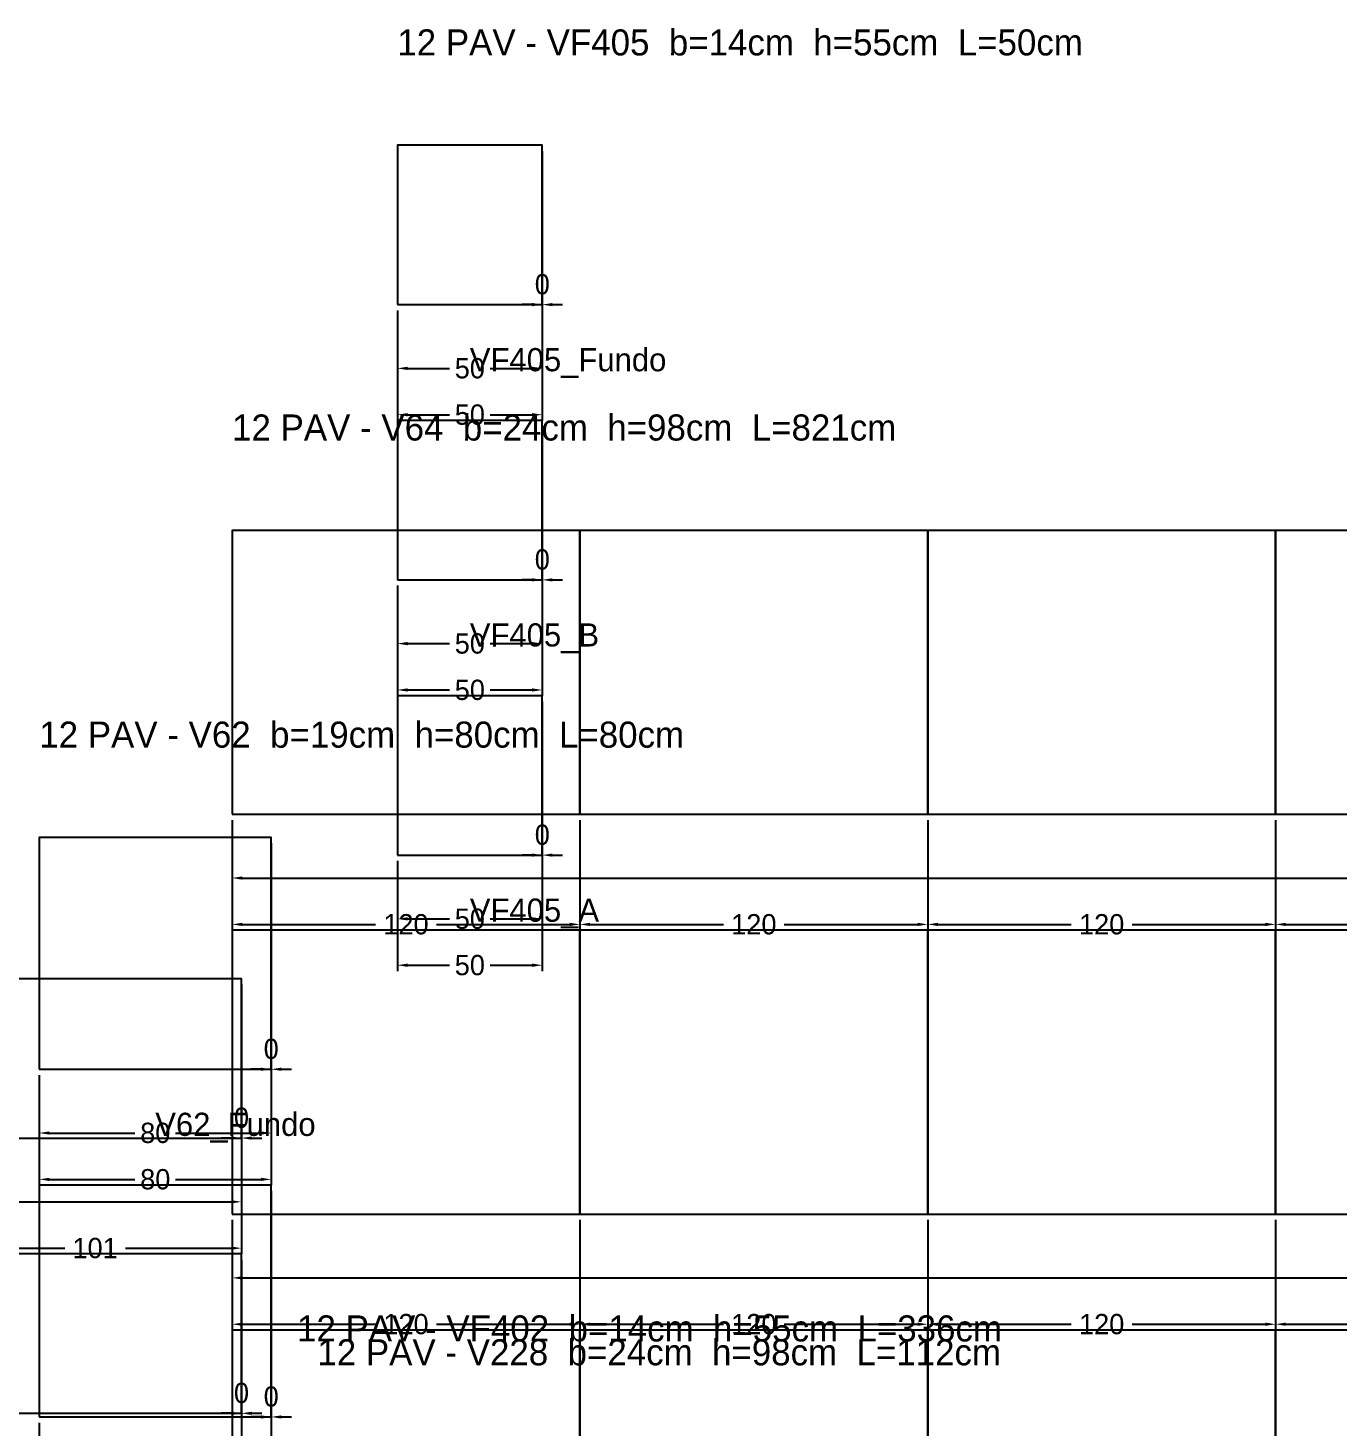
# Model space of a CAD drawing. Header units: metres. Extents: x 946 to 6411, y 1397 to 3666.
# Drawn here: x 3146.2 to 3598.1, y 2783.5 to 3266.4 of the extents above; entities that cross this region are included whole.
import ezdxf

# ---------------------------------------------------------------- set-up
doc = ezdxf.new("R2010")
doc.units = ezdxf.units.M
doc.layers.add('COTA', color=3, linetype='Continuous')
doc.dimstyles.new('COTA_VIG', dxfattribs={"dimtxt": 7, "dimasz": 3.5, "dimexe": 2, "dimexo": 2, "dimgap": 1.5, "dimtad": 1, "dimdec": 1, "dimcen": 2.5, "dimclrd": 3, "dimclre": 3, "dimclrt": 3, "dimazin": 3, "dimtfac": 1, "dimtmove": 0, "dimatfit": 3})

# ---------------------------------------------------------------- blocks, each defined once
blk = doc.blocks.new('_CLOSEDFILLED')
at = {"color": 0, "linetype": 'BYBLOCK'}
blk.add_solid([(-1, 0.16), (0, 0), (-1, -0.16)], dxfattribs=at)
blk = doc.blocks.new('*D373')
at = {"color": 3}
for p, q in [((2398.86, 2786.27), (2398.86, 2764.27)), ((3219.86, 2786.27), (3219.86, 2764.27)), ((2402.36, 2766.27), (2798.86, 2766.27)), ((2819.86, 2766.27), (3216.36, 2766.27))]:
    blk.add_line(p, q, dxfattribs=at)
at = {"layer": 'Defpoints'}
for p in [(2398.86, 2788.27), (3219.86, 2788.27), (2398.86, 2766.27)]:
    blk.add_point(p, dxfattribs=at)
at = {"layer": 'COTA', "color": 3, "xscale": 3.5, "yscale": 3.5, "rotation": 180}
blk.add_blockref('_CLOSEDFILLED', (2398.86, 2766.27), dxfattribs=at)
at = {"layer": 'COTA', "color": 3, "xscale": 3.5, "yscale": 3.5}
blk.add_blockref('_CLOSEDFILLED', (3219.86, 2766.27), dxfattribs=at)
at = {"layer": 'COTA', "color": 3, "insert": (2809.36, 2766.27), "char_height": 7, "attachment_point": 5}
blk.add_mtext('821', dxfattribs=at)
blk = doc.blocks.new('*D380')
at = {"color": 3}
for p, q in [((3118.86, 2786.27), (3118.86, 2748.27)), ((3219.86, 2786.27), (3219.86, 2748.27)), ((3122.36, 2750.27), (3158.86, 2750.27)), ((3179.86, 2750.27), (3216.36, 2750.27))]:
    blk.add_line(p, q, dxfattribs=at)
at = {"layer": 'Defpoints'}
for p in [(3118.86, 2788.27), (3219.86, 2788.27), (3118.86, 2750.27)]:
    blk.add_point(p, dxfattribs=at)
at = {"layer": 'COTA', "color": 3, "xscale": 3.5, "yscale": 3.5, "rotation": 180}
blk.add_blockref('_CLOSEDFILLED', (3118.86, 2750.27), dxfattribs=at)
at = {"layer": 'COTA', "color": 3, "xscale": 3.5, "yscale": 3.5}
blk.add_blockref('_CLOSEDFILLED', (3219.86, 2750.27), dxfattribs=at)
at = {"layer": 'COTA', "color": 3, "insert": (3169.36, 2750.27), "char_height": 7, "attachment_point": 5}
blk.add_mtext('101', dxfattribs=at)
blk = doc.blocks.new('*D382')
at = {"color": 3}
for p, q in [((2398.86, 2881.27), (2398.86, 2859.27)), ((3219.86, 2881.27), (3219.86, 2859.27)), ((2402.36, 2861.27), (2798.86, 2861.27)), ((2819.86, 2861.27), (3216.36, 2861.27))]:
    blk.add_line(p, q, dxfattribs=at)
at = {"layer": 'Defpoints'}
for p in [(2398.86, 2883.27), (3219.86, 2883.27), (2398.86, 2861.27)]:
    blk.add_point(p, dxfattribs=at)
at = {"layer": 'COTA', "color": 3, "xscale": 3.5, "yscale": 3.5, "rotation": 180}
blk.add_blockref('_CLOSEDFILLED', (2398.86, 2861.27), dxfattribs=at)
at = {"layer": 'COTA', "color": 3, "xscale": 3.5, "yscale": 3.5}
blk.add_blockref('_CLOSEDFILLED', (3219.86, 2861.27), dxfattribs=at)
at = {"layer": 'COTA', "color": 3, "insert": (2809.36, 2861.27), "char_height": 7, "attachment_point": 5}
blk.add_mtext('821', dxfattribs=at)
blk = doc.blocks.new('*D389')
at = {"color": 3}
for p, q in [((3118.86, 2881.27), (3118.86, 2843.27)), ((3219.86, 2881.27), (3219.86, 2843.27)), ((3122.36, 2845.27), (3158.86, 2845.27)), ((3179.86, 2845.27), (3216.36, 2845.27))]:
    blk.add_line(p, q, dxfattribs=at)
at = {"layer": 'Defpoints'}
for p in [(3118.86, 2883.27), (3219.86, 2883.27), (3118.86, 2845.27)]:
    blk.add_point(p, dxfattribs=at)
at = {"layer": 'COTA', "color": 3, "xscale": 3.5, "yscale": 3.5, "rotation": 180}
blk.add_blockref('_CLOSEDFILLED', (3118.86, 2845.27), dxfattribs=at)
at = {"layer": 'COTA', "color": 3, "xscale": 3.5, "yscale": 3.5}
blk.add_blockref('_CLOSEDFILLED', (3219.86, 2845.27), dxfattribs=at)
at = {"layer": 'COTA', "color": 3, "insert": (3169.36, 2845.27), "char_height": 7, "attachment_point": 5}
blk.add_mtext('101', dxfattribs=at)
blk = doc.blocks.new('*D529')
at = {"color": 3}
for p, q in [((3150.11, 2785.02), (3150.11, 2763.02)), ((3230.11, 2785.02), (3230.11, 2763.02)), ((3153.61, 2765.02), (3183.11, 2765.02)), ((3197.11, 2765.02), (3226.61, 2765.02))]:
    blk.add_line(p, q, dxfattribs=at)
at = {"layer": 'Defpoints'}
for p in [(3150.11, 2787.02), (3230.11, 2787.02), (3150.11, 2765.02)]:
    blk.add_point(p, dxfattribs=at)
at = {"layer": 'COTA', "color": 3, "xscale": 3.5, "yscale": 3.5, "rotation": 180}
blk.add_blockref('_CLOSEDFILLED', (3150.11, 2765.02), dxfattribs=at)
at = {"layer": 'COTA', "color": 3, "xscale": 3.5, "yscale": 3.5}
blk.add_blockref('_CLOSEDFILLED', (3230.11, 2765.02), dxfattribs=at)
at = {"layer": 'COTA', "color": 3, "insert": (3190.11, 2765.02), "char_height": 7, "attachment_point": 5}
blk.add_mtext('80', dxfattribs=at)
blk = doc.blocks.new('*D530')
at = {"color": 3}
for p, q in [((3150.11, 2785.02), (3150.11, 2747.02)), ((3230.11, 2785.02), (3230.11, 2747.02)), ((3153.61, 2749.02), (3183.11, 2749.02)), ((3197.11, 2749.02), (3226.61, 2749.02))]:
    blk.add_line(p, q, dxfattribs=at)
at = {"layer": 'Defpoints'}
for p in [(3150.11, 2787.02), (3230.11, 2787.02), (3150.11, 2749.02)]:
    blk.add_point(p, dxfattribs=at)
at = {"layer": 'COTA', "color": 3, "xscale": 3.5, "yscale": 3.5, "rotation": 180}
blk.add_blockref('_CLOSEDFILLED', (3150.11, 2749.02), dxfattribs=at)
at = {"layer": 'COTA', "color": 3, "xscale": 3.5, "yscale": 3.5}
blk.add_blockref('_CLOSEDFILLED', (3230.11, 2749.02), dxfattribs=at)
at = {"layer": 'COTA', "color": 3, "insert": (3190.11, 2749.02), "char_height": 7, "attachment_point": 5}
blk.add_mtext('80', dxfattribs=at)
blk = doc.blocks.new('*D532')
at = {"color": 3}
for p, q in [((3150.11, 2905.02), (3150.11, 2883.02)), ((3230.11, 2905.02), (3230.11, 2883.02)), ((3153.61, 2885.02), (3183.11, 2885.02)), ((3197.11, 2885.02), (3226.61, 2885.02))]:
    blk.add_line(p, q, dxfattribs=at)
at = {"layer": 'Defpoints'}
for p in [(3150.11, 2907.02), (3230.11, 2907.02), (3150.11, 2885.02)]:
    blk.add_point(p, dxfattribs=at)
at = {"layer": 'COTA', "color": 3, "xscale": 3.5, "yscale": 3.5, "rotation": 180}
blk.add_blockref('_CLOSEDFILLED', (3150.11, 2885.02), dxfattribs=at)
at = {"layer": 'COTA', "color": 3, "xscale": 3.5, "yscale": 3.5}
blk.add_blockref('_CLOSEDFILLED', (3230.11, 2885.02), dxfattribs=at)
at = {"layer": 'COTA', "color": 3, "insert": (3190.11, 2885.02), "char_height": 7, "attachment_point": 5}
blk.add_mtext('80', dxfattribs=at)
blk = doc.blocks.new('*D533')
at = {"color": 3}
for p, q in [((3150.11, 2905.02), (3150.11, 2867.02)), ((3230.11, 2905.02), (3230.11, 2867.02)), ((3153.61, 2869.02), (3183.11, 2869.02)), ((3197.11, 2869.02), (3226.61, 2869.02))]:
    blk.add_line(p, q, dxfattribs=at)
at = {"layer": 'Defpoints'}
for p in [(3150.11, 2907.02), (3230.11, 2907.02), (3150.11, 2869.02)]:
    blk.add_point(p, dxfattribs=at)
at = {"layer": 'COTA', "color": 3, "xscale": 3.5, "yscale": 3.5, "rotation": 180}
blk.add_blockref('_CLOSEDFILLED', (3150.11, 2869.02), dxfattribs=at)
at = {"layer": 'COTA', "color": 3, "xscale": 3.5, "yscale": 3.5}
blk.add_blockref('_CLOSEDFILLED', (3230.11, 2869.02), dxfattribs=at)
at = {"layer": 'COTA', "color": 3, "insert": (3190.11, 2869.02), "char_height": 7, "attachment_point": 5}
blk.add_mtext('80', dxfattribs=at)
blk = doc.blocks.new('*D553')
at = {"color": 3}
for p, q in [((3216.61, 2855.02), (3216.61, 2833.02)), ((4037.61, 2855.02), (4037.61, 2833.02)), ((3220.11, 2835.02), (3616.61, 2835.02)), ((3637.61, 2835.02), (4034.11, 2835.02))]:
    blk.add_line(p, q, dxfattribs=at)
at = {"layer": 'Defpoints'}
for p in [(3216.61, 2857.02), (4037.61, 2857.02), (3216.61, 2835.02)]:
    blk.add_point(p, dxfattribs=at)
at = {"layer": 'COTA', "color": 3, "xscale": 3.5, "yscale": 3.5, "rotation": 180}
blk.add_blockref('_CLOSEDFILLED', (3216.61, 2835.02), dxfattribs=at)
at = {"layer": 'COTA', "color": 3, "xscale": 3.5, "yscale": 3.5}
blk.add_blockref('_CLOSEDFILLED', (4037.61, 2835.02), dxfattribs=at)
at = {"layer": 'COTA', "color": 3, "insert": (3627.11, 2835.02), "char_height": 7, "attachment_point": 5}
blk.add_mtext('821', dxfattribs=at)
blk = doc.blocks.new('*D554')
at = {"color": 3}
for p, q in [((3216.61, 2855.02), (3216.61, 2817.02)), ((3336.61, 2855.02), (3336.61, 2817.02)), ((3220.11, 2819.02), (3266.11, 2819.02)), ((3287.11, 2819.02), (3333.11, 2819.02))]:
    blk.add_line(p, q, dxfattribs=at)
at = {"layer": 'Defpoints'}
for p in [(3216.61, 2857.02), (3336.61, 2857.02), (3216.61, 2819.02)]:
    blk.add_point(p, dxfattribs=at)
at = {"layer": 'COTA', "color": 3, "xscale": 3.5, "yscale": 3.5, "rotation": 180}
blk.add_blockref('_CLOSEDFILLED', (3216.61, 2819.02), dxfattribs=at)
at = {"layer": 'COTA', "color": 3, "xscale": 3.5, "yscale": 3.5}
blk.add_blockref('_CLOSEDFILLED', (3336.61, 2819.02), dxfattribs=at)
at = {"layer": 'COTA', "color": 3, "insert": (3276.61, 2819.02), "char_height": 7, "attachment_point": 5}
blk.add_mtext('120', dxfattribs=at)
blk = doc.blocks.new('*D555')
at = {"color": 3}
for p, q in [((3336.61, 2855.02), (3336.61, 2817.02)), ((3456.61, 2855.02), (3456.61, 2817.02)), ((3340.11, 2819.02), (3386.11, 2819.02)), ((3407.11, 2819.02), (3453.11, 2819.02))]:
    blk.add_line(p, q, dxfattribs=at)
at = {"layer": 'Defpoints'}
for p in [(3336.61, 2857.02), (3456.61, 2857.02), (3336.61, 2819.02)]:
    blk.add_point(p, dxfattribs=at)
at = {"layer": 'COTA', "color": 3, "xscale": 3.5, "yscale": 3.5, "rotation": 180}
blk.add_blockref('_CLOSEDFILLED', (3336.61, 2819.02), dxfattribs=at)
at = {"layer": 'COTA', "color": 3, "xscale": 3.5, "yscale": 3.5}
blk.add_blockref('_CLOSEDFILLED', (3456.61, 2819.02), dxfattribs=at)
at = {"layer": 'COTA', "color": 3, "insert": (3396.61, 2819.02), "char_height": 7, "attachment_point": 5}
blk.add_mtext('120', dxfattribs=at)
blk = doc.blocks.new('*D556')
at = {"color": 3}
for p, q in [((3456.61, 2855.02), (3456.61, 2817.02)), ((3576.61, 2855.02), (3576.61, 2817.02)), ((3460.11, 2819.02), (3506.11, 2819.02)), ((3527.11, 2819.02), (3573.11, 2819.02))]:
    blk.add_line(p, q, dxfattribs=at)
at = {"layer": 'Defpoints'}
for p in [(3456.61, 2857.02), (3576.61, 2857.02), (3456.61, 2819.02)]:
    blk.add_point(p, dxfattribs=at)
at = {"layer": 'COTA', "color": 3, "xscale": 3.5, "yscale": 3.5, "rotation": 180}
blk.add_blockref('_CLOSEDFILLED', (3456.61, 2819.02), dxfattribs=at)
at = {"layer": 'COTA', "color": 3, "xscale": 3.5, "yscale": 3.5}
blk.add_blockref('_CLOSEDFILLED', (3576.61, 2819.02), dxfattribs=at)
at = {"layer": 'COTA', "color": 3, "insert": (3516.61, 2819.02), "char_height": 7, "attachment_point": 5}
blk.add_mtext('120', dxfattribs=at)
blk = doc.blocks.new('*D557')
at = {"color": 3}
for p, q in [((3576.61, 2855.02), (3576.61, 2817.02)), ((3696.61, 2855.02), (3696.61, 2817.02)), ((3580.11, 2819.02), (3626.11, 2819.02)), ((3647.11, 2819.02), (3693.11, 2819.02))]:
    blk.add_line(p, q, dxfattribs=at)
at = {"layer": 'Defpoints'}
for p in [(3576.61, 2857.02), (3696.61, 2857.02), (3576.61, 2819.02)]:
    blk.add_point(p, dxfattribs=at)
at = {"layer": 'COTA', "color": 3, "xscale": 3.5, "yscale": 3.5, "rotation": 180}
blk.add_blockref('_CLOSEDFILLED', (3576.61, 2819.02), dxfattribs=at)
at = {"layer": 'COTA', "color": 3, "xscale": 3.5, "yscale": 3.5}
blk.add_blockref('_CLOSEDFILLED', (3696.61, 2819.02), dxfattribs=at)
at = {"layer": 'COTA', "color": 3, "insert": (3636.61, 2819.02), "char_height": 7, "attachment_point": 5}
blk.add_mtext('120', dxfattribs=at)
blk = doc.blocks.new('*D562')
at = {"color": 3}
for p, q in [((3216.61, 2993.02), (3216.61, 2971.02)), ((4037.61, 2993.02), (4037.61, 2971.02)), ((3220.11, 2973.02), (3616.61, 2973.02)), ((3637.61, 2973.02), (4034.11, 2973.02))]:
    blk.add_line(p, q, dxfattribs=at)
at = {"layer": 'Defpoints'}
for p in [(3216.61, 2995.02), (4037.61, 2995.02), (3216.61, 2973.02)]:
    blk.add_point(p, dxfattribs=at)
at = {"layer": 'COTA', "color": 3, "xscale": 3.5, "yscale": 3.5, "rotation": 180}
blk.add_blockref('_CLOSEDFILLED', (3216.61, 2973.02), dxfattribs=at)
at = {"layer": 'COTA', "color": 3, "xscale": 3.5, "yscale": 3.5}
blk.add_blockref('_CLOSEDFILLED', (4037.61, 2973.02), dxfattribs=at)
at = {"layer": 'COTA', "color": 3, "insert": (3627.11, 2973.02), "char_height": 7, "attachment_point": 5}
blk.add_mtext('821', dxfattribs=at)
blk = doc.blocks.new('*D563')
at = {"color": 3}
for p, q in [((3216.61, 2993.02), (3216.61, 2955.02)), ((3336.61, 2993.02), (3336.61, 2955.02)), ((3220.11, 2957.02), (3266.11, 2957.02)), ((3287.11, 2957.02), (3333.11, 2957.02))]:
    blk.add_line(p, q, dxfattribs=at)
at = {"layer": 'Defpoints'}
for p in [(3216.61, 2995.02), (3336.61, 2995.02), (3216.61, 2957.02)]:
    blk.add_point(p, dxfattribs=at)
at = {"layer": 'COTA', "color": 3, "xscale": 3.5, "yscale": 3.5, "rotation": 180}
blk.add_blockref('_CLOSEDFILLED', (3216.61, 2957.02), dxfattribs=at)
at = {"layer": 'COTA', "color": 3, "xscale": 3.5, "yscale": 3.5}
blk.add_blockref('_CLOSEDFILLED', (3336.61, 2957.02), dxfattribs=at)
at = {"layer": 'COTA', "color": 3, "insert": (3276.61, 2957.02), "char_height": 7, "attachment_point": 5}
blk.add_mtext('120', dxfattribs=at)
blk = doc.blocks.new('*D564')
at = {"color": 3}
for p, q in [((3336.61, 2993.02), (3336.61, 2955.02)), ((3456.61, 2993.02), (3456.61, 2955.02)), ((3340.11, 2957.02), (3386.11, 2957.02)), ((3407.11, 2957.02), (3453.11, 2957.02))]:
    blk.add_line(p, q, dxfattribs=at)
at = {"layer": 'Defpoints'}
for p in [(3336.61, 2995.02), (3456.61, 2995.02), (3336.61, 2957.02)]:
    blk.add_point(p, dxfattribs=at)
at = {"layer": 'COTA', "color": 3, "xscale": 3.5, "yscale": 3.5, "rotation": 180}
blk.add_blockref('_CLOSEDFILLED', (3336.61, 2957.02), dxfattribs=at)
at = {"layer": 'COTA', "color": 3, "xscale": 3.5, "yscale": 3.5}
blk.add_blockref('_CLOSEDFILLED', (3456.61, 2957.02), dxfattribs=at)
at = {"layer": 'COTA', "color": 3, "insert": (3396.61, 2957.02), "char_height": 7, "attachment_point": 5}
blk.add_mtext('120', dxfattribs=at)
blk = doc.blocks.new('*D565')
at = {"color": 3}
for p, q in [((3456.61, 2993.02), (3456.61, 2955.02)), ((3576.61, 2993.02), (3576.61, 2955.02)), ((3460.11, 2957.02), (3506.11, 2957.02)), ((3527.11, 2957.02), (3573.11, 2957.02))]:
    blk.add_line(p, q, dxfattribs=at)
at = {"layer": 'Defpoints'}
for p in [(3456.61, 2995.02), (3576.61, 2995.02), (3456.61, 2957.02)]:
    blk.add_point(p, dxfattribs=at)
at = {"layer": 'COTA', "color": 3, "xscale": 3.5, "yscale": 3.5, "rotation": 180}
blk.add_blockref('_CLOSEDFILLED', (3456.61, 2957.02), dxfattribs=at)
at = {"layer": 'COTA', "color": 3, "xscale": 3.5, "yscale": 3.5}
blk.add_blockref('_CLOSEDFILLED', (3576.61, 2957.02), dxfattribs=at)
at = {"layer": 'COTA', "color": 3, "insert": (3516.61, 2957.02), "char_height": 7, "attachment_point": 5}
blk.add_mtext('120', dxfattribs=at)
blk = doc.blocks.new('*D566')
at = {"color": 3}
for p, q in [((3576.61, 2993.02), (3576.61, 2955.02)), ((3696.61, 2993.02), (3696.61, 2955.02)), ((3580.11, 2957.02), (3626.11, 2957.02)), ((3647.11, 2957.02), (3693.11, 2957.02))]:
    blk.add_line(p, q, dxfattribs=at)
at = {"layer": 'Defpoints'}
for p in [(3576.61, 2995.02), (3696.61, 2995.02), (3576.61, 2957.02)]:
    blk.add_point(p, dxfattribs=at)
at = {"layer": 'COTA', "color": 3, "xscale": 3.5, "yscale": 3.5, "rotation": 180}
blk.add_blockref('_CLOSEDFILLED', (3576.61, 2957.02), dxfattribs=at)
at = {"layer": 'COTA', "color": 3, "xscale": 3.5, "yscale": 3.5}
blk.add_blockref('_CLOSEDFILLED', (3696.61, 2957.02), dxfattribs=at)
at = {"layer": 'COTA', "color": 3, "insert": (3636.61, 2957.02), "char_height": 7, "attachment_point": 5}
blk.add_mtext('120', dxfattribs=at)
blk = doc.blocks.new('*D1819')
at = {"color": 3}
for p, q in [((3273.63, 2978.93), (3273.63, 2956.93)), ((3323.63, 2978.93), (3323.63, 2956.93)), ((3277.13, 2958.93), (3291.63, 2958.93)), ((3305.63, 2958.93), (3320.13, 2958.93))]:
    blk.add_line(p, q, dxfattribs=at)
at = {"layer": 'Defpoints'}
for p in [(3273.63, 2980.93), (3323.63, 2980.93), (3273.63, 2958.93)]:
    blk.add_point(p, dxfattribs=at)
at = {"layer": 'COTA', "color": 3, "xscale": 3.5, "yscale": 3.5, "rotation": 180}
blk.add_blockref('_CLOSEDFILLED', (3273.63, 2958.93), dxfattribs=at)
at = {"layer": 'COTA', "color": 3, "xscale": 3.5, "yscale": 3.5}
blk.add_blockref('_CLOSEDFILLED', (3323.63, 2958.93), dxfattribs=at)
at = {"layer": 'COTA', "color": 3, "insert": (3298.63, 2958.93), "char_height": 7, "attachment_point": 5}
blk.add_mtext('50', dxfattribs=at)
blk = doc.blocks.new('*D1820')
at = {"color": 3}
for p, q in [((3273.63, 2978.93), (3273.63, 2940.93)), ((3323.63, 2978.93), (3323.63, 2940.93)), ((3277.13, 2942.93), (3291.63, 2942.93)), ((3305.63, 2942.93), (3320.13, 2942.93))]:
    blk.add_line(p, q, dxfattribs=at)
at = {"layer": 'Defpoints'}
for p in [(3273.63, 2980.93), (3323.63, 2980.93), (3273.63, 2942.93)]:
    blk.add_point(p, dxfattribs=at)
at = {"layer": 'COTA', "color": 3, "xscale": 3.5, "yscale": 3.5, "rotation": 180}
blk.add_blockref('_CLOSEDFILLED', (3273.63, 2942.93), dxfattribs=at)
at = {"layer": 'COTA', "color": 3, "xscale": 3.5, "yscale": 3.5}
blk.add_blockref('_CLOSEDFILLED', (3323.63, 2942.93), dxfattribs=at)
at = {"layer": 'COTA', "color": 3, "insert": (3298.63, 2942.93), "char_height": 7, "attachment_point": 5}
blk.add_mtext('50', dxfattribs=at)
blk = doc.blocks.new('*D1822')
at = {"color": 3}
for p, q in [((3273.63, 3073.93), (3273.63, 3051.93)), ((3323.63, 3073.93), (3323.63, 3051.93)), ((3277.13, 3053.93), (3291.63, 3053.93)), ((3305.63, 3053.93), (3320.13, 3053.93))]:
    blk.add_line(p, q, dxfattribs=at)
at = {"layer": 'Defpoints'}
for p in [(3273.63, 3075.93), (3323.63, 3075.93), (3273.63, 3053.93)]:
    blk.add_point(p, dxfattribs=at)
at = {"layer": 'COTA', "color": 3, "xscale": 3.5, "yscale": 3.5, "rotation": 180}
blk.add_blockref('_CLOSEDFILLED', (3273.63, 3053.93), dxfattribs=at)
at = {"layer": 'COTA', "color": 3, "xscale": 3.5, "yscale": 3.5}
blk.add_blockref('_CLOSEDFILLED', (3323.63, 3053.93), dxfattribs=at)
at = {"layer": 'COTA', "color": 3, "insert": (3298.63, 3053.93), "char_height": 7, "attachment_point": 5}
blk.add_mtext('50', dxfattribs=at)
blk = doc.blocks.new('*D1823')
at = {"color": 3}
for p, q in [((3273.63, 3073.93), (3273.63, 3035.93)), ((3323.63, 3073.93), (3323.63, 3035.93)), ((3277.13, 3037.93), (3291.63, 3037.93)), ((3305.63, 3037.93), (3320.13, 3037.93))]:
    blk.add_line(p, q, dxfattribs=at)
at = {"layer": 'Defpoints'}
for p in [(3273.63, 3075.93), (3323.63, 3075.93), (3273.63, 3037.93)]:
    blk.add_point(p, dxfattribs=at)
at = {"layer": 'COTA', "color": 3, "xscale": 3.5, "yscale": 3.5, "rotation": 180}
blk.add_blockref('_CLOSEDFILLED', (3273.63, 3037.93), dxfattribs=at)
at = {"layer": 'COTA', "color": 3, "xscale": 3.5, "yscale": 3.5}
blk.add_blockref('_CLOSEDFILLED', (3323.63, 3037.93), dxfattribs=at)
at = {"layer": 'COTA', "color": 3, "insert": (3298.63, 3037.93), "char_height": 7, "attachment_point": 5}
blk.add_mtext('50', dxfattribs=at)
blk = doc.blocks.new('*D1825')
at = {"color": 3}
for p, q in [((3273.63, 3168.93), (3273.63, 3146.93)), ((3323.63, 3168.93), (3323.63, 3146.93)), ((3277.13, 3148.93), (3291.63, 3148.93)), ((3305.63, 3148.93), (3320.13, 3148.93))]:
    blk.add_line(p, q, dxfattribs=at)
at = {"layer": 'Defpoints'}
for p in [(3273.63, 3170.93), (3323.63, 3170.93), (3273.63, 3148.93)]:
    blk.add_point(p, dxfattribs=at)
at = {"layer": 'COTA', "color": 3, "xscale": 3.5, "yscale": 3.5, "rotation": 180}
blk.add_blockref('_CLOSEDFILLED', (3273.63, 3148.93), dxfattribs=at)
at = {"layer": 'COTA', "color": 3, "xscale": 3.5, "yscale": 3.5}
blk.add_blockref('_CLOSEDFILLED', (3323.63, 3148.93), dxfattribs=at)
at = {"layer": 'COTA', "color": 3, "insert": (3298.63, 3148.93), "char_height": 7, "attachment_point": 5}
blk.add_mtext('50', dxfattribs=at)
blk = doc.blocks.new('*D1826')
at = {"color": 3}
for p, q in [((3273.63, 3168.93), (3273.63, 3130.93)), ((3323.63, 3168.93), (3323.63, 3130.93)), ((3277.13, 3132.93), (3291.63, 3132.93)), ((3305.63, 3132.93), (3320.13, 3132.93))]:
    blk.add_line(p, q, dxfattribs=at)
at = {"layer": 'Defpoints'}
for p in [(3273.63, 3170.93), (3323.63, 3170.93), (3273.63, 3132.93)]:
    blk.add_point(p, dxfattribs=at)
at = {"layer": 'COTA', "color": 3, "xscale": 3.5, "yscale": 3.5, "rotation": 180}
blk.add_blockref('_CLOSEDFILLED', (3273.63, 3132.93), dxfattribs=at)
at = {"layer": 'COTA', "color": 3, "xscale": 3.5, "yscale": 3.5}
blk.add_blockref('_CLOSEDFILLED', (3323.63, 3132.93), dxfattribs=at)
at = {"layer": 'COTA', "color": 3, "insert": (3298.63, 3132.93), "char_height": 7, "attachment_point": 5}
blk.add_mtext('50', dxfattribs=at)

msp = doc.modelspace()

# ---------------------------------------------------------------- linework, layer by layer
at = {"layer": 'Paineis'}
for points in [[(3273.63, 3170.93), (3323.63, 3170.93), (3323.63, 3225.93), (3273.63, 3225.93)], [(3273.63, 3075.93), (3323.63, 3075.93), (3323.63, 3130.93), (3273.63, 3130.93)], [(3216.61, 2995.02), (3336.61, 2995.02), (3336.61, 3093.02), (3216.61, 3093.02)], [(3336.61, 2995.02), (3456.61, 2995.02), (3456.61, 3093.02), (3336.61, 3093.02)], [(3456.61, 2995.02), (3576.61, 2995.02), (3576.61, 3093.02), (3456.61, 3093.02)], [(3576.61, 2995.02), (3696.61, 2995.02), (3696.61, 3093.02), (3576.61, 3093.02)], [(3273.63, 2980.93), (3323.63, 2980.93), (3323.63, 3035.93), (3273.63, 3035.93)], [(3150.11, 2907.02), (3230.11, 2907.02), (3230.11, 2987.02), (3150.11, 2987.02)], [(3216.61, 2857.02), (3336.61, 2857.02), (3336.61, 2955.02), (3216.61, 2955.02)], [(3336.61, 2857.02), (3456.61, 2857.02), (3456.61, 2955.02), (3336.61, 2955.02)], [(3456.61, 2857.02), (3576.61, 2857.02), (3576.61, 2955.02), (3456.61, 2955.02)], [(3576.61, 2857.02), (3696.61, 2857.02), (3696.61, 2955.02), (3576.61, 2955.02)], [(3118.86, 2883.27), (3219.86, 2883.27), (3219.86, 2938.27), (3118.86, 2938.27)], [(3150.11, 2787.02), (3230.11, 2787.02), (3230.11, 2867.02), (3150.11, 2867.02)], [(3118.86, 2788.27), (3219.86, 2788.27), (3219.86, 2843.27), (3118.86, 2843.27)], [(3216.61, 2719.02), (3336.61, 2719.02), (3336.61, 2817.02), (3216.61, 2817.02)], [(3336.61, 2719.02), (3456.61, 2719.02), (3456.61, 2817.02), (3336.61, 2817.02)], [(3456.61, 2719.02), (3576.61, 2719.02), (3576.61, 2817.02), (3456.61, 2817.02)], [(3576.61, 2719.02), (3696.61, 2719.02), (3696.61, 2817.02), (3576.61, 2817.02)]]:
    msp.add_lwpolyline(points, close=True, dxfattribs=at)

# ---------------------------------------------------------------- texts
at = {"layer": 'NOMENCLATURA', "char_height": 9, "attachment_point": 1}
for s, insert in [('12 PAV - VF405  b=14cm  h=55cm  L=50cm', (3273.63, 3265.93)), ('12 PAV - V64  b=24cm  h=98cm  L=821cm', (3216.61, 3133.02)), ('12 PAV - V62  b=19cm  h=80cm  L=80cm', (3150.11, 3027.02)), ('12 PAV - VF402  b=14cm  h=55cm  L=336cm', (3239.03, 2822.07)), ('12 PAV - V228  b=24cm  h=98cm  L=112cm', (3246.05, 2813.84))]:
    msp.add_mtext(s, dxfattribs=dict(at, insert=insert))
at = {"layer": 'Texto Secao', "char_height": 8, "attachment_point": 1}
for s, insert in [('VF405_Fundo', (3298.63, 3155.93)), ('VF405_B', (3298.63, 3060.93)), ('VF405_A', (3298.63, 2965.93)), ('V62_Fundo', (3190.11, 2892.02))]:
    msp.add_mtext(s, dxfattribs=dict(at, insert=insert))

# ---------------------------------------------------------------- dimensions: what is measured, and where the dimension line sits
at = {"layer": 'COTA'}
for base, p1, p2 in [((3323.63, 3170.93), (3323.63, 3170.93), (3323.63, 3225.93)), ((3323.63, 3075.93), (3323.63, 3075.93), (3323.63, 3130.93)), ((3323.63, 2980.93), (3323.63, 2980.93), (3323.63, 3035.93)), ((3230.11, 2907.02), (3230.11, 2907.02), (3230.11, 2987.02)), ((3219.86, 2883.27), (3219.86, 2883.27), (3219.86, 2938.27)), ((3230.11, 2787.02), (3230.11, 2787.02), (3230.11, 2867.02)), ((3219.86, 2788.27), (3219.86, 2788.27), (3219.86, 2843.27))]:
    msp.add_linear_dim(base=base, p1=p1, p2=p2, dimstyle='COTA_VIG', dxfattribs=at).render()
for base, p1, p2, picture, middle in [((3273.63, 3148.93), (3273.63, 3170.93), (3323.63, 3170.93), '*D1825', (3298.63, 3148.93)), ((3273.63, 3132.93), (3273.63, 3170.93), (3323.63, 3170.93), '*D1826', (3298.63, 3132.93)), ((3273.63, 3053.93), (3273.63, 3075.93), (3323.63, 3075.93), '*D1822', (3298.63, 3053.93)), ((3273.63, 3037.93), (3273.63, 3075.93), (3323.63, 3075.93), '*D1823', (3298.63, 3037.93)), ((3216.61, 2973.02), (3216.61, 2995.02), (4037.61, 2995.02), '*D562', (3627.11, 2973.02)), ((3216.61, 2957.02), (3216.61, 2995.02), (3336.61, 2995.02), '*D563', (3276.61, 2957.02)), ((3336.61, 2957.02), (3336.61, 2995.02), (3456.61, 2995.02), '*D564', (3396.61, 2957.02)), ((3456.61, 2957.02), (3456.61, 2995.02), (3576.61, 2995.02), '*D565', (3516.61, 2957.02)), ((3576.61, 2957.02), (3576.61, 2995.02), (3696.61, 2995.02), '*D566', (3636.61, 2957.02)), ((3273.63, 2958.93), (3273.63, 2980.93), (3323.63, 2980.93), '*D1819', (3298.63, 2958.93)), ((3273.63, 2942.93), (3273.63, 2980.93), (3323.63, 2980.93), '*D1820', (3298.63, 2942.93)), ((3150.11, 2885.02), (3150.11, 2907.02), (3230.11, 2907.02), '*D532', (3190.11, 2885.02)), ((3150.11, 2869.02), (3150.11, 2907.02), (3230.11, 2907.02), '*D533', (3190.11, 2869.02)), ((2398.86, 2861.27), (2398.86, 2883.27), (3219.86, 2883.27), '*D382', (2809.36, 2861.27)), ((3118.86, 2845.27), (3118.86, 2883.27), (3219.86, 2883.27), '*D389', (3169.36, 2845.27)), ((3216.61, 2835.02), (3216.61, 2857.02), (4037.61, 2857.02), '*D553', (3627.11, 2835.02)), ((3216.61, 2819.02), (3216.61, 2857.02), (3336.61, 2857.02), '*D554', (3276.61, 2819.02)), ((3336.61, 2819.02), (3336.61, 2857.02), (3456.61, 2857.02), '*D555', (3396.61, 2819.02)), ((3456.61, 2819.02), (3456.61, 2857.02), (3576.61, 2857.02), '*D556', (3516.61, 2819.02)), ((3576.61, 2819.02), (3576.61, 2857.02), (3696.61, 2857.02), '*D557', (3636.61, 2819.02)), ((2398.86, 2766.27), (2398.86, 2788.27), (3219.86, 2788.27), '*D373', (2809.36, 2766.27)), ((3118.86, 2750.27), (3118.86, 2788.27), (3219.86, 2788.27), '*D380', (3169.36, 2750.27)), ((3150.11, 2765.02), (3150.11, 2787.02), (3230.11, 2787.02), '*D529', (3190.11, 2765.02)), ((3150.11, 2749.02), (3150.11, 2787.02), (3230.11, 2787.02), '*D530', (3190.11, 2749.02))]:
    dim = msp.add_linear_dim(base=base, p1=p1, p2=p2, dimstyle='COTA_VIG', dxfattribs=at)
    dim.commit()
    dim.dimension.update_dxf_attribs({"geometry": picture, "text_midpoint": middle})

doc.saveas('drawing.dxf')
